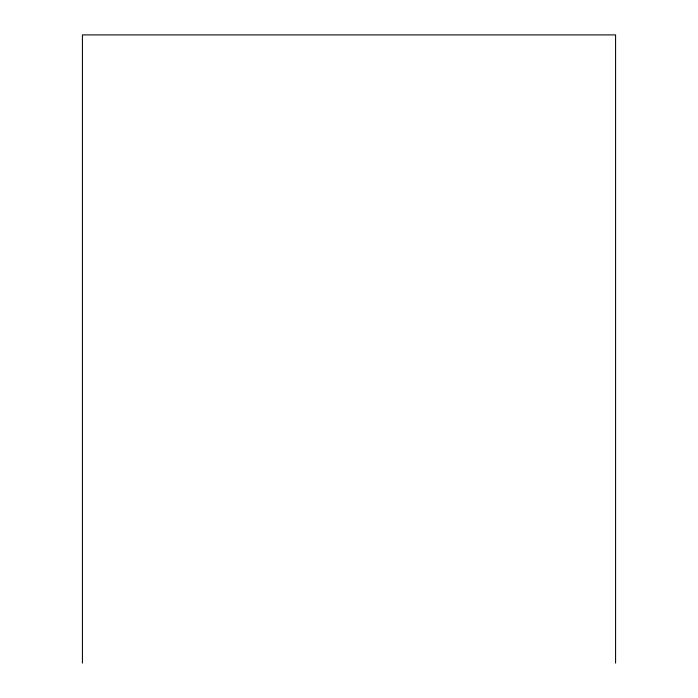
<?xml version="1.0" encoding="UTF-8"?>
<svg xmlns="http://www.w3.org/2000/svg" width="698" height="698" viewBox="0 0 698 698"><rect width="100%" height="100%" fill="white"/><g stroke="black" fill="none" stroke-linecap="round" stroke-linejoin="round"><path stroke-width="1.05" d="M615.575 663.1L615.575 34.9L82.425 34.9L82.425 663.1"/></g></svg>
